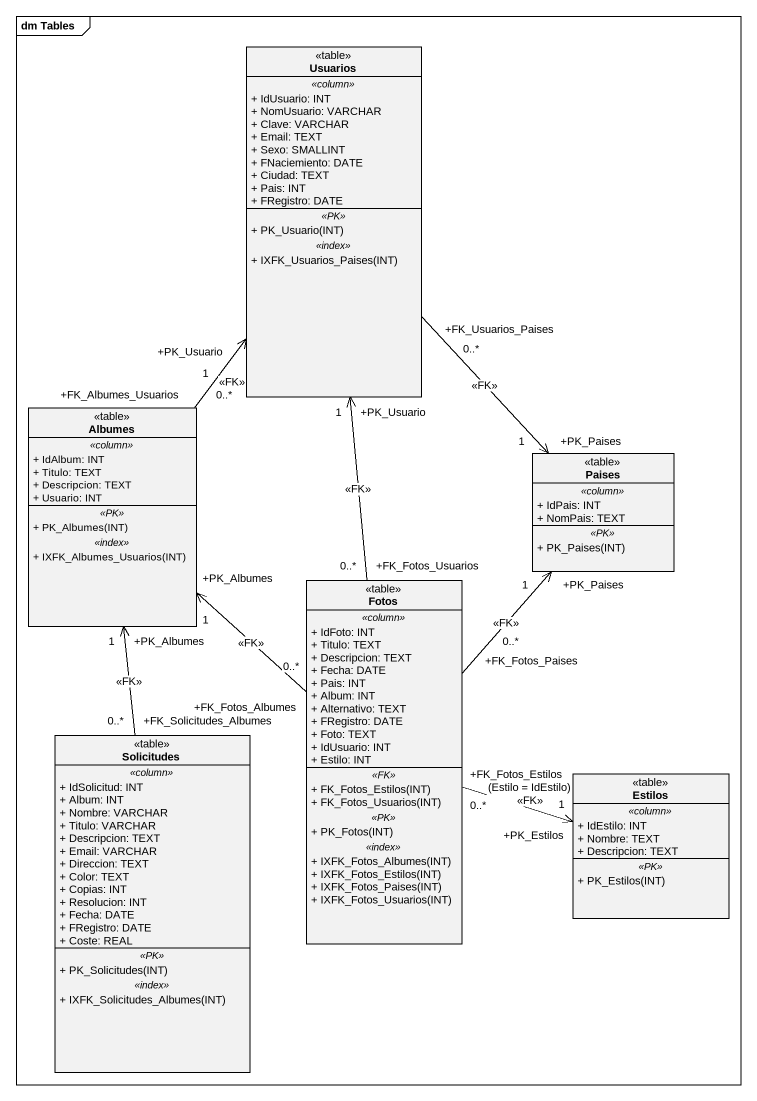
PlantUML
@startuml
mainframe dm Tables
hide circle
hide empty members
skinparam classAttributeIconSize 0
class Usuarios <<table>> {
  .. <<column>> ..
  + IdUsuario: INT
  + NomUsuario: VARCHAR
  + Clave: VARCHAR
  + Email: TEXT
  + Sexo: SMALLINT
  + FNaciemiento: DATE
  + Ciudad: TEXT
  + Pais: INT
  + FRegistro: DATE
  .. <<PK>> ..
  + PK_Usuario(INT)
  .. <<index>> ..
  + IXFK_Usuarios_Paises(INT)
}
class Albumes <<table>> {
  .. <<column>> ..
  + IdAlbum: INT
  + Titulo: TEXT
  + Descripcion: TEXT
  + Usuario: INT
  .. <<PK>> ..
  + PK_Albumes(INT)
  .. <<index>> ..
  + IXFK_Albumes_Usuarios(INT)
}
class Paises <<table>> {
  .. <<column>> ..
  + IdPais: INT
  + NomPais: TEXT
  .. <<PK>> ..
  + PK_Paises(INT)
}
class Fotos <<table>> {
  .. <<column>> ..
  + IdFoto: INT
  + Titulo: TEXT
  + Descripcion: TEXT
  + Fecha: DATE
  + Pais: INT
  + Album: INT
  + Alternativo: TEXT
  + FRegistro: DATE
  + Foto: TEXT
  + IdUsuario: INT
  + Estilo: INT
  .. <<FK>> ..
  + FK_Fotos_Estilos(INT)
  + FK_Fotos_Usuarios(INT)
  .. <<PK>> ..
  + PK_Fotos(INT)
  .. <<index>> ..
  + IXFK_Fotos_Albumes(INT)
  + IXFK_Fotos_Estilos(INT)
  + IXFK_Fotos_Paises(INT)
  + IXFK_Fotos_Usuarios(INT)
}
class Solicitudes <<table>> {
  .. <<column>> ..
  + IdSolicitud: INT
  + Album: INT
  + Nombre: VARCHAR
  + Titulo: VARCHAR
  + Descripcion: TEXT
  + Email: VARCHAR
  + Direccion: TEXT
  + Color: TEXT
  + Copias: INT
  + Resolucion: INT
  + Fecha: DATE
  + FRegistro: DATE
  + Coste: REAL
  .. <<PK>> ..
  + PK_Solicitudes(INT)
  .. <<index>> ..
  + IXFK_Solicitudes_Albumes(INT)
}
class Estilos <<table>> {
  .. <<column>> ..
  + IdEstilo: INT
  + Nombre: TEXT
  + Descripcion: TEXT
  .. <<PK>> ..
  + PK_Estilos(INT)
}
Usuarios "+FK_Usuarios_Paises\n0..*" --> "+PK_Paises\n1" Paises : <<FK>>
Albumes "+FK_Albumes_Usuarios\n0..*" -up-> "+PK_Usuario\n1" Usuarios : <<FK>>
Fotos "+FK_Fotos_Usuarios\n0..*" -up-> "+PK_Usuario\n1" Usuarios : <<FK>>
Fotos "+FK_Fotos_Albumes\n0..*" -up-> "+PK_Albumes\n1" Albumes : <<FK>>
Fotos "+FK_Fotos_Paises\n0..*" -up-> "+PK_Paises\n1" Paises : <<FK>>
Fotos "+FK_Fotos_Estilos\n0..*" -right-> "+PK_Estilos\n1" Estilos : (Estilo = IdEstilo)\n<<FK>>
Solicitudes "+FK_Solicitudes_Albumes\n0..*" -up-> "+PK_Albumes\n1" Albumes : <<FK>>
@enduml
